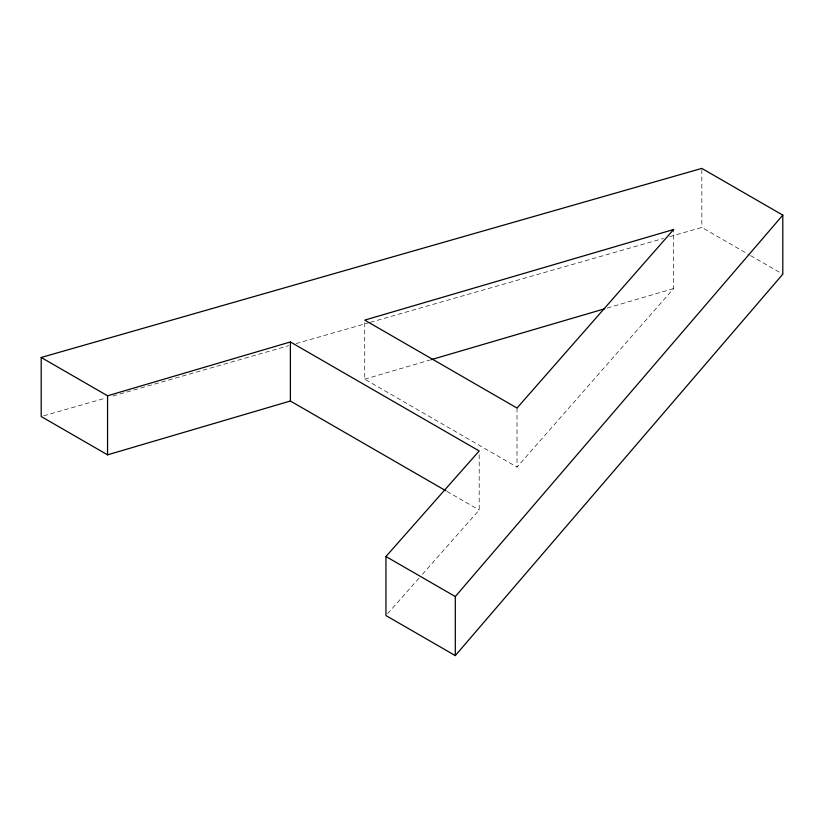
<?xml version="1.0" encoding="UTF-8"?>
<svg xmlns="http://www.w3.org/2000/svg" width="824" height="824" viewBox="0 0 824 824"><rect width="100%" height="100%" fill="white"/><g stroke="black" fill="none" stroke-linecap="round" stroke-linejoin="round"><path stroke-width="0.62" stroke-dasharray="4.12 3.09" d="M364.713 322.689L364.713 379.174L517.019 467.105L673.63 288.554L673.63 229.505M387.651 613.653L419.014 578.149M422.403 574.307L479.187 510.015L479.187 454.807M364.713 379.174L429.943 360.037M607.175 308.052L673.63 288.554M43.672 415.821L105.534 398.116M112.95 395.994L288.627 345.709M296.053 343.587L369.049 322.699M370.285 322.339L663.485 238.424M669.675 236.653L701.842 227.445L749.531 254.987M750.633 255.625L782.8 274.196M446.989 491.423L479.187 510.015M701.842 169.672L701.842 227.445M517.019 408.045L517.019 467.105"/><path stroke-width="1.24" d="M41.2 357.472L107.563 395.788L290.388 341.96L479.187 450.955L385.951 556.509L385.951 615.569L455.301 655.605L455.301 596.555L782.8 215.136L701.842 168.395L41.2 357.472L41.2 416.532L107.563 454.838L290.388 401.01L445.877 490.774M455.301 655.605L782.8 274.196L782.8 215.136M431.179 359.676L604.713 308.773M385.951 556.509L455.301 596.555M290.388 341.96L290.388 401.01M107.563 395.788L107.563 454.838M673.63 229.505L517.019 408.045L364.713 320.114L673.63 229.505"/></g></svg>
